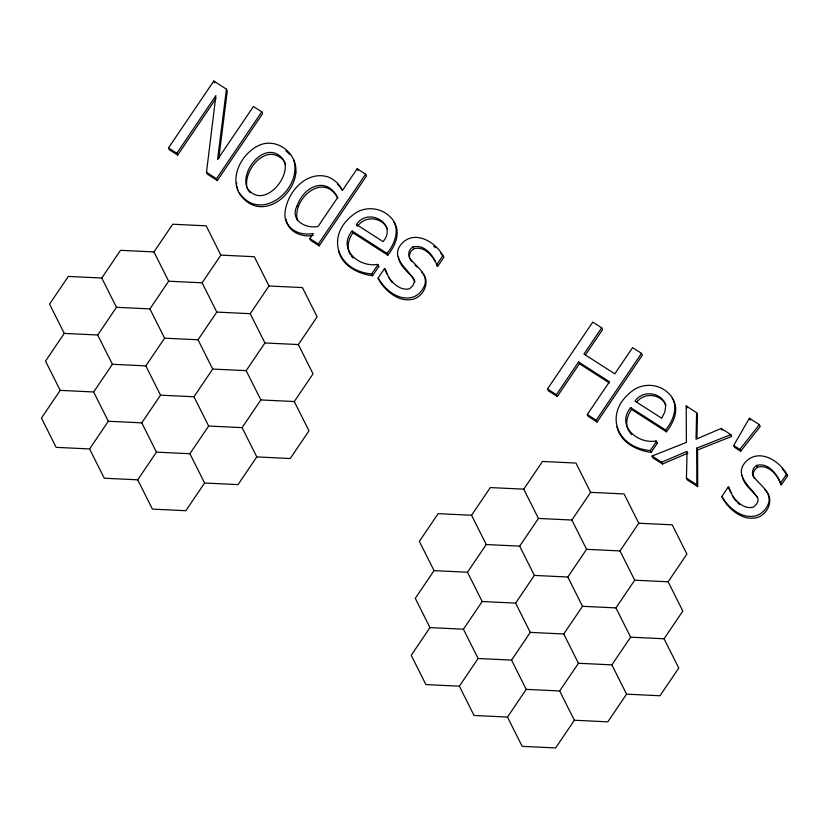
<?xml version="1.0" encoding="UTF-8"?>
<svg xmlns="http://www.w3.org/2000/svg" width="829" height="829" viewBox="0 0 829 829"><rect width="100%" height="100%" fill="white"/><g stroke="black" fill="none" stroke-linecap="round" stroke-linejoin="round"><path stroke-width="1.24" d="M409.495 257.197L409.526 254.43L410.956 251.405L413.775 248.773C422.977 245.881 431.298 254.12 435.349 261.581M753.25 475.628L753.281 472.851L754.711 469.836L757.53 467.193C768.493 464.136 777.778 475.09 780.98 484.499L781.436 484.789L787.55 475.763C781.053 461.908 760.815 448.354 746.95 460.572C731.903 474.83 751.053 486.82 757.986 498.447L757.934 501.13L756.556 504.032L753.488 507.089C744.815 509.566 736.805 502.281 732.411 495.493M414.231 280.015L414.179 282.71L412.801 285.611L409.733 288.668C401.06 291.145 393.05 283.85 388.656 277.073M696.619 412.687L696.028 439.235L721.178 428.438L730.826 434.634L731.686 436.437L697.552 449.981L697.707 486.602L687.293 479.929L686.443 478.115L687.065 451.328L661.646 462.219L652.05 456.054L686.391 442.396L686.205 406.003L696.619 412.687L697.469 414.49L696.94 438.51M177.675 155.096L169.334 149.738L168.484 147.935L213.778 81.055L226.441 89.18L217.571 159.458L253.436 106.506L261.777 111.853L262.627 113.656L217.343 180.535L207.333 174.121L206.483 172.308L215.882 95.615L176.826 153.282L177.675 155.096L216.006 98.485M218.752 158.712L227.291 90.993L226.441 89.18M733.686 445.484L749.364 418.241L759.374 424.655L760.224 426.469L740.67 451.225L734.546 447.297L733.686 445.484L739.82 449.422L740.67 451.225M393.547 221.55C401.371 232.307 395.112 246.006 387.837 255.197L386.977 253.384L352.097 231.001C337.258 248.969 358.75 267.653 377.444 264.41L378.791 266.534L372.563 275.736C357.941 273.933 341.849 265.632 338.377 250.171M352.097 231.001L352.947 232.814C348.532 239.042 345.994 247.975 350.594 254.783M672.132 398.169C679.956 408.915 673.687 422.624 666.412 431.805L665.563 429.992L630.672 407.619C615.843 425.578 637.335 444.261 656.029 441.018L657.376 443.142L651.138 452.354C636.517 450.541 620.424 442.24 616.963 426.78M630.672 407.619L631.532 409.422C627.118 415.65 624.579 424.583 629.17 431.391M268.99 285.995L254.296 256.71L220.856 255.114L202.1 282.803L168.66 281.207L149.904 308.896L116.464 307.31L97.708 334.999L64.268 333.403L45.512 361.092L60.206 390.376L93.646 391.972L112.402 364.283L145.842 365.879L164.598 338.18L198.038 339.776L216.794 312.087L250.234 313.683L268.99 285.995L302.43 287.58L317.113 316.865L298.367 344.563L264.917 342.968L246.172 370.656L212.721 369.06L193.976 396.749L160.525 395.164L141.78 422.852L108.33 421.256L89.584 448.945L56.134 447.349L41.45 418.065L60.206 390.376M64.268 333.403L49.585 304.119L68.33 276.43L101.78 278.026L120.526 250.327L153.976 251.923L172.722 224.234L206.172 225.83L220.856 255.114M217.343 180.535L216.483 178.732L261.777 111.853M89.584 448.945L104.267 478.229L137.707 479.825L156.463 452.137L189.903 453.732L208.659 426.044L242.099 427.629L260.855 399.941L294.295 401.537L313.051 373.848L298.367 344.563M309.828 238.617L313.3 233.498C305.155 235.053 296.171 233.436 290.171 227.395A19.595 19.046 -25.3 0 1 284.844 214.98C285.466 194.214 305.341 170.132 327.766 176.826A27.73 26.963 -25.3 0 1 342.439 190.463L357.154 168.733L365.63 174.163L366.48 175.976L319.155 245.861L310.678 240.42L309.828 238.617L318.305 244.058L319.155 245.861M318.305 244.058L365.63 174.163M294.295 401.537L308.989 430.821L290.233 458.51L256.793 456.914L238.037 484.613L204.597 483.017L185.841 510.705L152.401 509.11L137.707 479.825M372.563 275.736L371.703 273.933L377.941 264.731M386.977 253.384C395.64 243.384 401.298 226.213 389.495 216.255C379.661 206.773 363.444 206.162 352.947 214.918C324.709 236.7 337.849 271.124 371.703 273.933M421.702 272.171C431.702 281.518 423.018 298.513 410.542 299.663A23.295 22.652 -25.3 0 1 397.692 297.57C389.133 293.57 382.293 286.471 378.076 278.088L384.49 268.606L387.07 274.223M442.945 255.529L443.795 257.332L437.681 266.368L436.831 264.555L442.945 255.529C435.785 242.659 416.448 230.317 403.195 242.141C387.34 257.342 409.184 268.99 415.091 281.829M557.264 396.5L556.404 394.697L578.58 361.952L579.44 363.755L557.264 396.5L548.342 390.78L547.482 388.967L592.776 322.098L601.699 327.818L602.559 329.621L585.502 354.802M638.765 523.223L624.071 493.939L590.631 492.343L571.875 520.042L538.435 518.446L519.679 546.135L486.24 544.539L467.483 572.228L434.044 570.642L415.288 598.331L429.982 627.615L463.421 629.211L482.177 601.522L515.617 603.108L534.373 575.419L567.813 577.015L586.569 549.326L620.009 550.922L638.765 523.223L672.205 524.819L686.899 554.104L668.143 581.792L634.703 580.207L615.947 607.895L582.507 606.3L563.751 633.988L530.311 632.392L511.555 660.091L478.115 658.495L459.359 686.184L425.919 684.588L411.225 655.304L429.982 627.615M434.044 570.642L419.36 541.358L438.116 513.659L471.556 515.255L490.312 487.566L523.752 489.162L542.508 461.473L575.948 463.059L590.631 492.343M601.699 327.818L583.937 354.045L614.807 373.858L632.579 347.631L641.501 353.351L642.351 355.154L597.056 422.034L588.134 416.313L587.284 414.5L609.46 381.765L578.58 361.952M597.056 422.034L596.206 420.23L641.501 353.351M651.138 452.354L650.288 450.541L656.527 441.339M665.563 429.992C674.226 419.992 679.873 402.821 668.081 392.863C658.247 383.381 642.019 382.77 631.532 391.537C603.294 413.319 616.434 447.743 650.288 450.541M459.359 686.184L474.043 715.468L507.483 717.064L526.239 689.376L559.679 690.961L578.435 663.273L611.875 664.868L630.631 637.18L664.07 638.776L682.827 611.077L668.143 581.792M764.732 489.597C775.592 498.871 767.395 516.861 754.297 518.084A23.295 22.652 -25.3 0 1 741.447 515.99C732.888 511.99 726.049 504.902 721.831 496.509L728.245 487.027L730.826 492.644M664.07 638.776L678.764 668.06L660.008 695.749L626.569 694.153L607.812 721.841L574.373 720.246L555.617 747.945L522.177 746.349L507.483 717.064M781.436 484.789L780.586 482.975L786.7 473.95M739.82 449.422L759.374 424.655M356.47 224.535C367.703 206.794 398.179 223.519 383.112 241.633L356.47 224.535L357.33 226.348M358.169 225.55C365.392 215.322 382.604 217.291 387.319 228.773M636.755 402.158C643.491 392.925 658.267 393.464 664.609 402.811M437.681 266.368L437.235 266.078C433.94 256.161 424.738 243.778 412.925 246.969C407.288 250.182 407.764 257.498 412.023 261.653M780.98 484.499C777.602 474.561 768.566 462.219 756.68 465.39C752.017 468.188 751.074 474.271 754.525 478.468M652.05 456.054L652.9 457.867L662.506 464.022L687.915 453.131M697.707 486.602L696.847 484.799L696.702 448.168L730.826 434.634M313.093 235.415C305.259 236.835 296.761 234.918 291.02 229.198A19.595 19.046 -25.3 0 1 285.922 219.125M436.831 264.555L436.375 264.264L437.235 266.078M579.44 363.755L609.242 382.884M631.532 409.422L666.412 431.805M352.947 232.814L387.837 255.197M729.551 489.131L728.245 487.027M657.376 443.142L656.029 441.018M385.796 270.7L384.49 268.606M378.791 266.534L377.444 264.41M547.482 388.967L556.404 394.697M587.284 414.5L596.206 420.23M686.443 478.115L696.847 484.799M168.484 147.935L176.826 153.282M206.483 172.308L216.483 178.732M285.984 150.868L290.098 154.619M433.608 246.14L435.536 247.747M737.8 502.954L739.748 504.633M415.049 265.104L416.832 266.938M629.791 432.489L631.802 434.707M351.216 255.871L353.216 258.099M239.28 192.794C260.451 223.747 302.792 189.105 293.673 159.883M757.509 497.379C752.297 490.188 743.354 485.027 742.204 475.504M413.754 278.958C408.542 271.757 399.599 266.596 398.448 257.073M247.343 188.338C261.477 207.913 285.715 183.706 285.321 166.163A13.813 13.43 -25.3 0 0 281.29 157.209C262.969 139.075 234.804 177.126 250.317 192.815M753.665 476.654C759.395 484.861 771.54 491.338 768.68 502.985C766.4 509.721 760.69 515.41 753.447 516.27A23.295 22.652 -25.3 0 1 740.598 514.187C732.577 510.498 726.308 504.032 721.831 496.509M409.909 258.233C415.64 266.441 427.785 272.917 424.925 284.554C422.645 291.3 416.935 296.989 409.692 297.849A23.295 22.652 -25.3 0 1 396.842 295.766C388.822 292.067 382.552 285.601 378.076 278.088M782.193 468.582L787.55 475.763M440.738 253.239L443.795 257.332M736.111 501.141L733.261 497.307L728.701 487.317M390.221 279.839L392.366 282.72M337.838 198.328C323.486 171.023 291.549 199.374 297.497 220.742M389.506 278.886L384.946 268.897M665.905 405.381C661.884 392.158 642.672 389.495 635.055 401.153L661.697 418.241L664.868 411.837L665.625 406.324L665.055 403.578M620.009 550.922L634.703 580.207M571.875 520.042L586.569 549.326M615.947 607.895L630.631 637.18M523.752 489.162L538.435 518.446M567.813 577.015L582.507 606.3M611.875 664.868L626.569 694.153M519.679 546.135L534.373 575.419M563.751 633.988L578.435 663.273M471.556 515.255L486.24 544.539M515.617 603.108L530.311 632.392M559.679 690.961L574.373 720.246M467.483 572.228L482.177 601.522M511.555 660.091L526.239 689.376M463.421 629.211L478.115 658.495M250.234 313.683L264.917 342.968M202.1 282.803L216.794 312.087M246.172 370.656L260.855 399.941M153.976 251.923L168.66 281.207M198.038 339.776L212.721 369.06M242.099 427.629L256.793 456.914M149.904 308.896L164.598 338.18M193.976 396.749L208.659 426.044M101.78 278.026L116.464 307.31M145.842 365.879L160.525 395.164M189.903 453.732L204.597 483.017M97.708 334.999L112.402 364.283M141.78 422.852L156.463 452.137M93.646 391.972L108.33 421.256M749.364 418.241L750.214 420.044M756.68 465.39L757.53 467.193M721.178 428.438L722.038 430.251M686.205 406.003L687.065 407.806M696.702 448.168L697.552 449.981M661.646 462.219L662.506 464.022M412.925 246.969L413.775 248.773M357.154 168.733L358.014 170.536M213.778 81.055L214.628 82.869M237.084 186.774L237.788 189.914M246.866 187.105C243.685 169.955 265.467 143.604 282.14 159.013A13.813 13.43 -25.3 0 1 285.611 164.629M236.607 182.463L236.607 184.68M337.579 184.287A27.73 26.963 -25.3 0 1 342.118 190.028M295.88 172.401C293.943 196.162 263.663 219.26 243.633 198.763C225.82 181.219 241.519 150.93 262.265 144.122A24.331 23.658 -25.3 0 1 278.192 144.982C289.134 149.21 296.906 160.588 295.88 172.401M297.083 205.955C289.414 220.11 305.994 229.229 318.098 226.4L337.693 197.478C326.191 175.541 303.59 186.587 297.083 205.955"/></g></svg>
